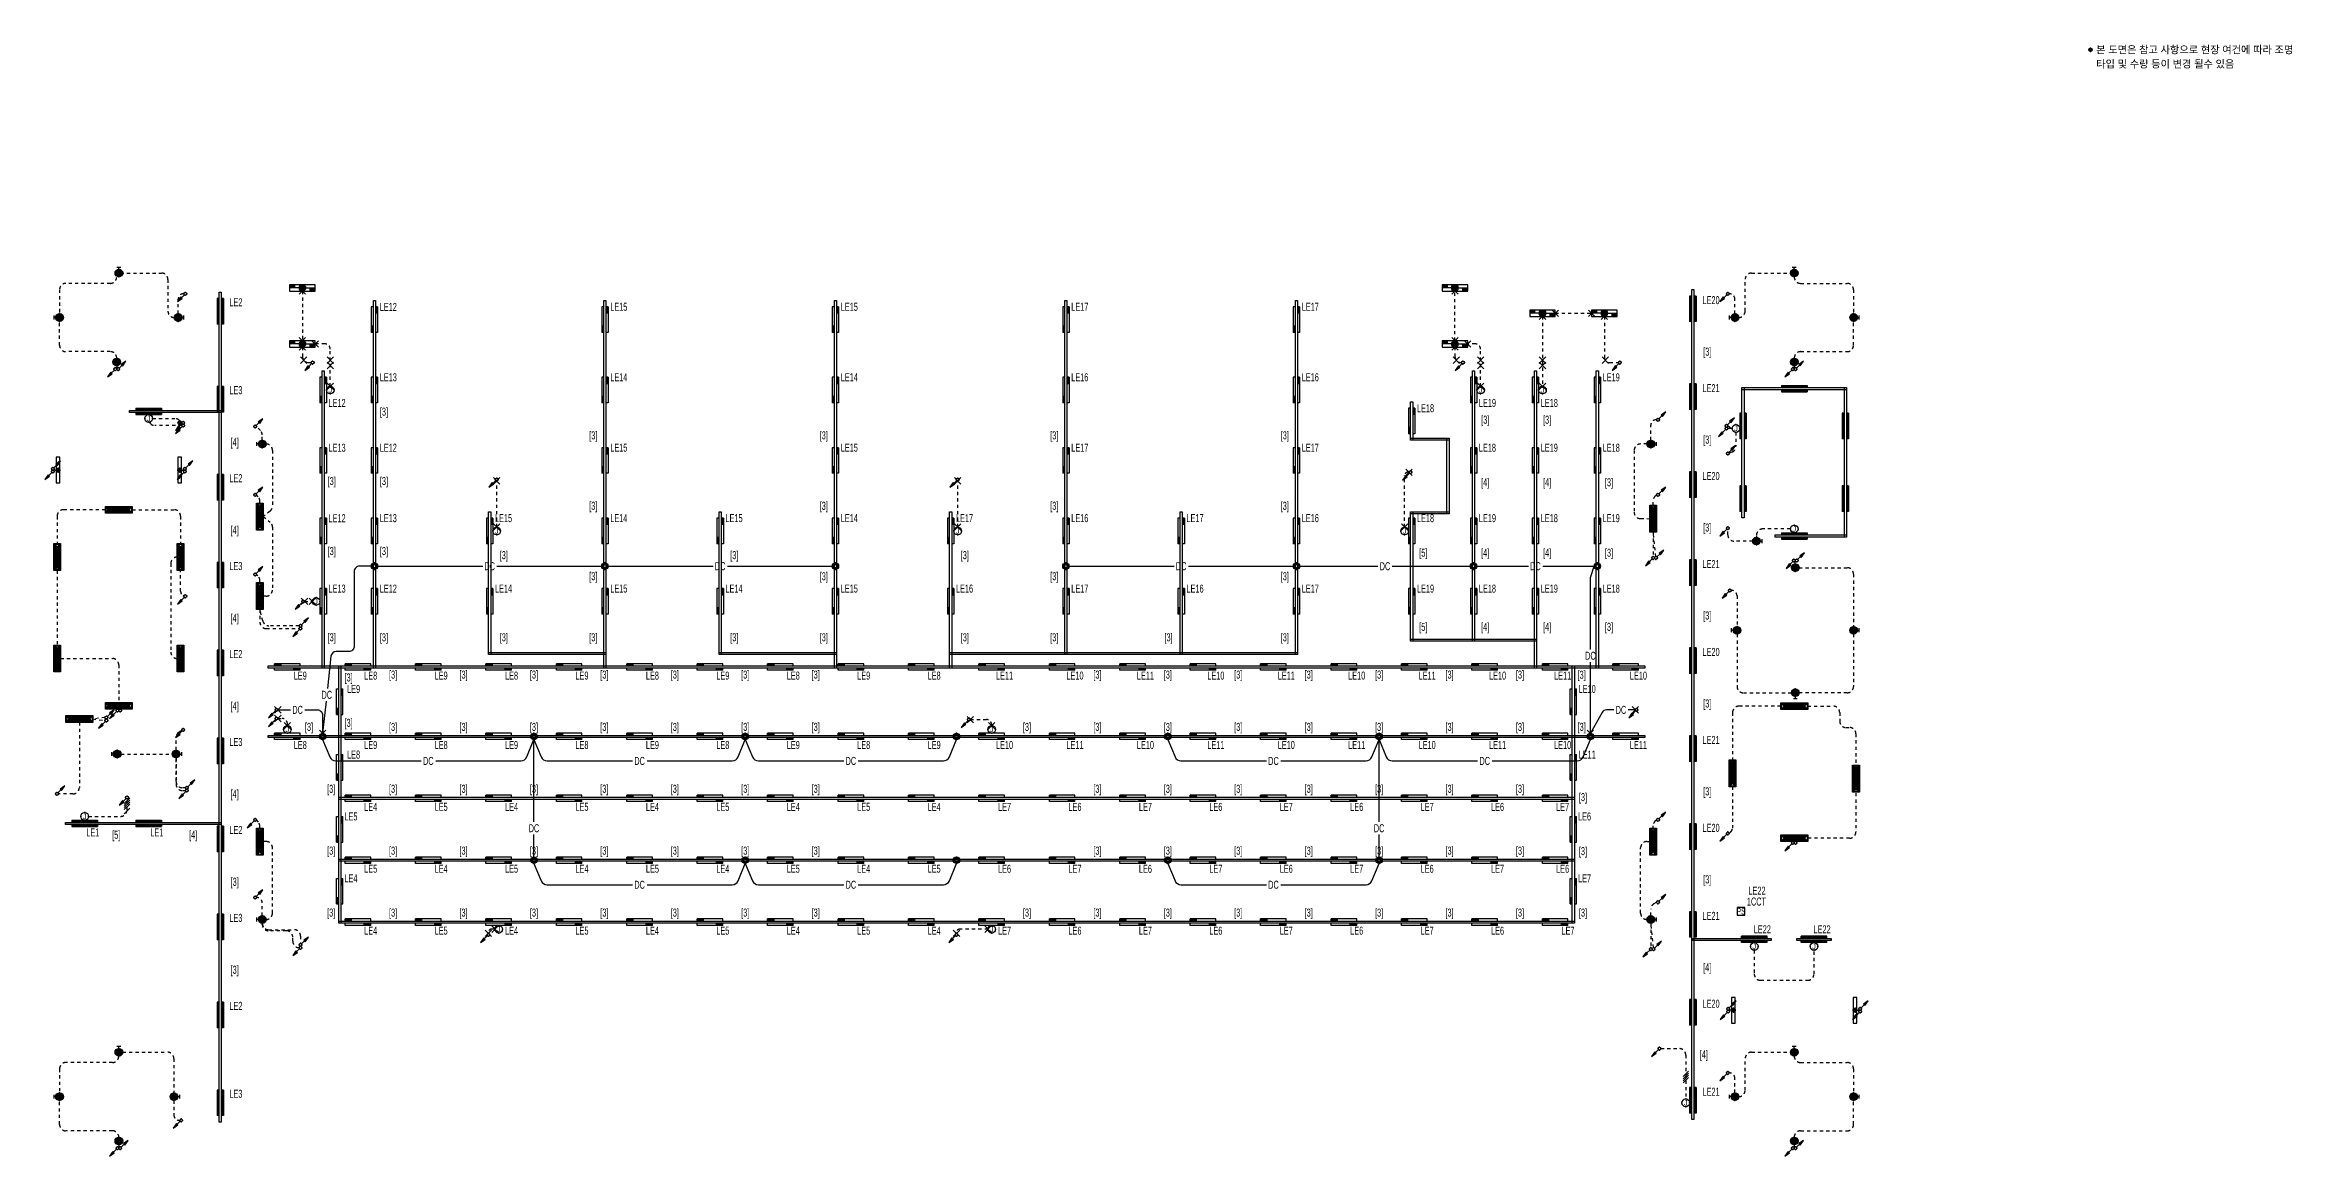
# Model space of a CAD drawing. Header units: millimetres. Extents: x 86947 to 500447, y -530175 to 1059536.
# Drawn here: x 266737 to 372026, y 32217 to 84268 of the extents above; entities that cross this region are included whole.
import ezdxf
from ezdxf.enums import TextEntityAlignment as Align

# ---------------------------------------------------------------- set-up
doc = ezdxf.new("R2010")
doc.units = ezdxf.units.MM
doc.header["$LTSCALE"] = 150
doc.linetypes.add('D1', pattern=[3, 1, -1, 1])
for name, color, linetype in [('------03 Lighting Fixture', 3, 'Continuous'), ('------04 Lighting Switch', 2, 'Continuous'), ('------04 Number of Strands (가닥수)', 1, 'Continuous'), ('-----20 General Symbol', 3, 'Continuous'), ('-----23 Concealed or Exposed Wire', 4, 'D1'), ('-----25 Emergency Lighting Embeded Wire in Ceiling or Wall', 1, 'Continuous'), ('-----28 Race Way', 1, 'Continuous'), ('-----30 Text', 2, 'Continuous'), ('6', 6, 'Continuous')]:
    doc.layers.add(name, color=color, linetype=linetype)
doc.styles.add('ELEC', font='')
doc.styles.get('ELEC').set_extended_font_data('Dotum')

# ---------------------------------------------------------------- blocks, each defined once
blk = doc.blocks.new('A$C0b6403cb')
at = {"layer": '-----30 Text'}
h = blk.add_hatch(color=256, dxfattribs=at)
edge = h.paths.add_edge_path()
edge.add_arc((-26637, -5011), 160, 0, 360)
h = blk.add_hatch(color=256, dxfattribs=at)
edge = h.paths.add_edge_path()
edge.add_arc((-26637, -5011), 160, 0, 360)
blk.add_circle((-26637, -5011), 160, dxfattribs=at)
blk.add_circle((-26637, -5011), 160, dxfattribs=at)
for p in [(-26796, -5011), (-26796, -5011), (-26637, -4851), (-26637, -4851), (-26637, -5171), (-26637, -5171), (-26477, -5011), (-26477, -5011)]:
    blk.add_point(p, dxfattribs=at)
at = {"layer": '-----30 Text', "style": 'ELEC'}
for s, p in [('본 도면은 참고 사항으로 현장 여건에 따라 조명', (-26101, -5011)), ('타입 및 수량 등이 변경 될수 있음', (-26101, -6345))]:
    blk.add_text(s, height=700, dxfattribs=at).set_placement(p, align=Align.MIDDLE_LEFT)
blk = doc.blocks.new('E17')
h = blk.add_hatch(color=256)
h.paths.add_polyline_path([(600, 100), (-600, 100), (-600, 0), (600, 0)])
h.paths.add_polyline_path([(600, -100), (-600, -100), (-600, -200), (600, -200)])
for p, q in [((-600, 100), (600, 100)), ((-600, 100), (-600, 0)), ((600, 100), (600, 0)), ((600, 100), (600, 0)), ((-600, -100), (-600, -200)), ((-600, -200), (600, -200)), ((600, -100), (600, -200))]:
    blk.add_line(p, q)
blk = doc.blocks.new('E18')
for points in [[(-367, 150), (-600, 150), (-600, 0), (-367, 0)], [(150, 0, 1), (-150, 0, 1)], [(600, 0), (367, 0), (367, -150), (600, -150)]]:
    blk.add_hatch(color=256).paths.add_polyline_path(points)
at = {"linetype": 'Continuous'}
for p, q in [((600, 150), (-600, 150)), ((-600, 150), (-600, -150)), ((-150, 0), (-600, 0)), ((150, 0), (600, 0)), ((600, -150), (600, 150)), ((-600, -150), (600, -150))]:
    blk.add_line(p, q, dxfattribs=at)
for p, q in [((-367, 150), (-367, 0)), ((150, 0), (178, 0)), ((367, -150), (367, 0)), ((0, -150), (0, -150))]:
    blk.add_line(p, q)
blk.add_circle((0, 0), 150, dxfattribs=at)
blk = doc.blocks.new('D06')
for p, q in [((-75, 0), (0, 0)), ((0, -75), (0, 75))]:
    blk.add_line(p, q)
at = {"linetype": 'Continuous'}
blk.add_circle((-225, 0), 150, dxfattribs=at)
for p in [(-375, 0), (-225, 150), (-75, 0), (-225, -150)]:
    blk.add_point(p)
blk = doc.blocks.new('E06')
blk.add_hatch(color=256).paths.add_polyline_path([(-75, 0, 1), (-375, 0, 1)])
blk.add_blockref('D06', (0, 0))
blk = doc.blocks.new('벽부 비상등')
h = blk.add_hatch(color=0)
h.dxf.hatch_style = 1
h.paths.add_polyline_path([(0, 488), (-128, 600), (-128, -600), (0, -488)])
h = blk.add_hatch(color=0)
h.dxf.hatch_style = 1
h.paths.add_polyline_path([(128, 600), (0, 488), (0, -488), (128, -600)])
at = {"color": 1}
for p, q in [((-128, 600), (0, 488)), ((0, 488), (128, 600)), ((0, -488), (0, 488)), ((-128, -600), (0, -488)), ((0, -488), (128, -600))]:
    blk.add_line(p, q, dxfattribs=at)
blk.add_lwpolyline([(158, -630), (158, 630), (-158, 630), (-158, -630)], close=True)
blk.add_lwpolyline([(128, -600), (128, 600), (-128, 600), (-128, -600)], close=True, dxfattribs=at)
blk = doc.blocks.new('O04')
blk.add_circle((0, 0), 150)
for p in [(-150, 0), (0, 150), (150, 0), (0, -150)]:
    blk.add_point(p)
at = {"style": 'ELEC'}
blk.add_text('J', height=214, dxfattribs=at).set_placement((0, 0), align=Align.MIDDLE)
blk = doc.blocks.new('O01')
blk.add_hatch(color=256).paths.add_polyline_path([(-149, -218), (-218, -149), (-368, -368)])
blk.add_line((-46, -46), (-184, -184))
blk.add_lwpolyline([(-368, -368), (-149, -218), (-218, -149), (-368, -368)])
blk.add_circle((0, 0), 65)
for p in [(-65, 0), (-65, 0), (0, 65), (0, 65), (65, 0), (65, 0), (0, -65), (0, -65)]:
    blk.add_point(p)
blk = doc.blocks.new('*U46')
at = {"color": 0}
for p, q in [((-306, -106), (-94, 106)), ((-226, -106), (-14, 106)), ((-146, -106), (66, 106)), ((-66, -106), (146, 106)), ((94, -106), (306, 106))]:
    blk.add_line(p, q, dxfattribs=at)
blk = doc.blocks.new('*U47')
at = {"color": 0}
for p, q in [((-226, -106), (-14, 106)), ((-146, -106), (66, 106)), ((-66, -106), (146, 106)), ((14, -106), (226, 106))]:
    blk.add_line(p, q, dxfattribs=at)
blk = doc.blocks.new('D12')
at = {"linetype": 'Continuous'}
blk.add_lwpolyline([(600, -90), (600, 90), (-600, 90), (-600, -90)], close=True, dxfattribs=at)
blk.add_circle((0, 0), 90, dxfattribs=at)
for p in [(-90, 0), (0, 90), (90, 0), (0, -90)]:
    blk.add_point(p)
blk = doc.blocks.new('E13')
at = {"layer": '------03 Lighting Fixture'}
blk.add_hatch(color=256, dxfattribs=at).paths.add_polyline_path([(-90, 180, 1), (90, 180, 1)])
for p, q in [((90, 0), (-90, 0)), ((0, 90), (0, 0))]:
    blk.add_line(p, q, dxfattribs=at)
blk.add_blockref('D12', (0, 180), dxfattribs=at)
blk = doc.blocks.new('*U15')
blk.add_lwpolyline([(150, 0), (-150, 0), (-150, -300), (150, -300)], close=True)
at = {"style": 'ELEC', "width": 0.6}
blk.add_text('PS', height=250, dxfattribs=at).set_placement((0, -150), align=Align.MIDDLE)
blk = doc.blocks.new('*U12')
h = blk.add_hatch(color=256)
edge = h.paths.add_edge_path()
edge.add_arc((0, -75), 75, 0, 360)
blk.add_circle((0, -75), 75)
blk = doc.blocks.new('A$Cd163eec7')
for p, q in [((150, 150), (-150, -150)), ((-150, 150), (150, -150))]:
    blk.add_line(p, q)
blk = doc.blocks.new('E20')
h = blk.add_hatch(color=256)
h.paths.add_polyline_path([(-300, 150), (-600, 150), (-600, 50), (-300, 50)])
h.paths.add_polyline_path([(600, -50), (300, -50), (300, -150), (600, -150)])
for p, q in [((-600, 150), (600, 150)), ((-600, 150), (-600, 50)), ((-300, 150), (-300, 50)), ((600, 150), (600, 50)), ((-600, -50), (-600, -150)), ((-600, -150), (600, -150)), ((300, -50), (300, -150)), ((600, -50), (600, -150))]:
    blk.add_line(p, q)
blk = doc.blocks.new('D01')
at = {"linetype": 'Continuous'}
blk.add_circle((0, 0), 150, dxfattribs=at)
for p in [(-150, 0), (0, 150), (150, 0), (0, -150)]:
    blk.add_point(p)
blk = doc.blocks.new('E01')
h = blk.add_hatch(color=256)
edge = h.paths.add_edge_path(flags=17)
edge.add_arc((0, 0), 75, 0, 360)
edge = h.paths.add_edge_path()
edge.add_arc((0, 0), 150, 0, 360)
blk.add_blockref('D01', (0, 0))
at = {"xscale": 0.5, "yscale": 0.5, "zscale": 0.5}
blk.add_blockref('D01', (0, 0), dxfattribs=at)

msp = doc.modelspace()

# ---------------------------------------------------------------- linework, layer by layer
at = {"layer": '-----23 Concealed or Exposed Wire'}
for p, q in [((330650, 64250), (330595, 64250)), ((287905, 61680), (287905, 63850)), ((309505, 61680), (309505, 63850)), ((330445, 61680), (330445, 64100)), ((277650, 52715), (277850, 52715)), ((310100, 52665), (310850, 52665)), ((278100, 52385), (278100, 52465)), ((311100, 52385), (311100, 52415))]:
    msp.add_line(p, q, dxfattribs=at)
at = {"layer": '-----23 Concealed or Exposed Wire', "elevation": 0}
for points in [[(270100, 73400, -0.4142136), (269800, 73100), (267720, 73100, 0.4142136), (267420, 72800), (267420, 71680)], [(270280, 73580), (272200, 73580, -0.4142136), (272500, 73280), (272500, 71800, 0.4142136), (272800, 71500)], [(346100, 71500, 0.4142136), (346400, 71800), (346400, 73280, -0.4142136), (346700, 73580), (348520, 73580)], [(348700, 73400, 0.4142136), (349000, 73100), (351180, 73100, -0.4142136), (351480, 72800), (351480, 71680)], [(272980, 71680), (272980, 72360, -0.4142136), (273230, 72610), (273250, 72610)], [(345920, 71680), (345920, 72360, 0.4142136), (345670, 72610), (345650, 72610)], [(270100, 69600, 0.4142136), (269800, 69900), (267720, 69900, -0.4142136), (267420, 70200), (267420, 71320)], [(339805, 71550), (339805, 69635, 0.4142136), (340055, 69385), (340465, 69385)], [(348700, 69600, -0.4142136), (349000, 69900), (351180, 69900, 0.4142136), (351480, 70200), (351480, 71320)], [(278800, 70112), (278800, 69685, 0.4142136), (279100, 69385), (279215, 69385)], [(280105, 68280), (280105, 70012, 0.4142136), (279855, 70262), (279400, 70262)], [(332800, 70112), (332800, 69685, 0.4142136), (333100, 69385), (333115, 69385)], [(334005, 68280), (334005, 70012, 0.4142136), (333755, 70262), (333400, 70262)], [(273150, 66440), (271887, 66440, -0.1779758), (271692, 66511), (271600, 66590)], [(271780, 66770), (272820, 66770, -0.176372), (273013, 66700), (273060, 66660)], [(276920, 65755), (276920, 65997, 0.1995991), (276832, 66209), (276650, 66390)], [(341980, 65755), (341980, 66458, -0.4142136), (342230, 66708), (342250, 66708)], [(277100, 65575, -0.4142136), (277400, 65275), (277400, 62668, -0.2274227), (277288, 62434), (276965, 62175), (277288, 61916, -0.2274227), (277400, 61682), (277400, 58750, -0.4142136), (277100, 58450), (276965, 58450)], [(341800, 65575), (341500, 65575, 0.4142136), (341200, 65275), (341200, 62379, 0.4115197), (341497, 62079), (341935, 62075)], [(345970, 66120), (345970, 65472, -0.2887029), (345800, 65201), (345650, 65130)], [(276807, 62805), (276807, 62898, 0.1832426), (276732, 63097), (276650, 63190)], [(342093, 62705), (342093, 62915, -0.2143799), (342193, 63140), (342250, 63190)], [(269570, 62492), (267607, 62492, 0.4142136), (267307, 62192), (267307, 60905)], [(270830, 62492), (272792, 62492, -0.4142136), (273092, 62192), (273092, 60905)], [(346750, 61025), (345885, 61025, -0.4142136), (345585, 61325), (345585, 61567)], [(348520, 61595), (347230, 61595, 0.4142136), (346930, 61295), (346930, 61025)], [(272935, 60275, 0.4142136), (272635, 59975), (272635, 55825, 0.4142136), (272935, 55525)], [(273250, 58440), (273208, 58466, -0.2566991), (273092, 58677), (273092, 59645)], [(276807, 59080), (276807, 59184, 0.2002588), (276719, 59397), (276650, 59465)], [(348930, 59780), (351180, 59780, -0.4142136), (351480, 59480), (351480, 57030)], [(345750, 58715), (345770, 58715, -0.4142136), (346020, 58465), (346020, 57030)], [(278650, 57058), (277235, 57058, -0.3427261), (276944, 57284), (276807, 57820), (276807, 57820), (276807, 57228, 0.4142136), (277108, 56928), (278650, 56928)], [(346020, 56670), (346020, 54220, 0.4142136), (346320, 53920), (348570, 53920)], [(351480, 56670), (351480, 54220, -0.4142136), (351180, 53920), (348930, 53920)], [(267465, 55525), (269900, 55525, -0.4142136), (270200, 55225), (270200, 53465)], [(348070, 53292), (346108, 53292, 0.4142136), (345808, 52992), (345808, 50780)], [(349330, 53292), (350530, 53292, -0.4142136), (350830, 52992), (350830, 52592, 0.4142136), (351130, 52292), (351293, 52292, -0.4142136), (351593, 51992), (351593, 50530)], [(268350, 52535), (268350, 49485, -0.4142136), (268050, 49185), (267365, 49185)], [(272880, 51230), (272880, 51828, -0.2313217), (272996, 52065), (273150, 52185)], [(273320, 49470), (273180, 49470, -0.4142136), (272880, 49770), (272880, 50870), (272880, 49640, 0.4142136), (273180, 49340), (273320, 49340)], [(345808, 49520), (345808, 47592, -0.2052577), (345730, 47411), (345650, 47335)], [(351593, 49520), (351593, 47407, -0.4142136), (351293, 47107), (349330, 47107)], [(268780, 48130), (270284, 48130, 0.4142136), (270584, 48430), (270584, 48950)], [(276807, 47580), (276807, 47663, 0.1707967), (276741, 47851), (276650, 47965)], [(342093, 47580), (342093, 47692, -0.2201423), (342198, 47921), (342250, 47965)], [(277100, 43300, 0.4142136), (277400, 43600), (277400, 46650, 0.4142136), (277100, 46950), (276965, 46950)], [(341800, 43300, -0.4142136), (341500, 43600), (341500, 46650, -0.4142136), (341800, 46950), (341935, 46950)], [(276920, 43480), (276920, 44075, 0.4142136), (276670, 44325), (276650, 44325)], [(341980, 43480), (341980, 43780, -0.2744227), (342136, 44043), (342250, 44105)], [(278650, 41978, -0.4142136), (278350, 42278), (278350, 42470, 0.4142136), (278050, 42770), (277220, 42770, -0.4142136), (276920, 43070), (276920, 43120, 0.4142136), (277220, 42820), (278415, 42820, -0.4142136), (278715, 42520), (278715, 42173)], [(287820, 42845), (287665, 42845, 0.4142136), (287515, 42695), (287515, 42650)], [(310920, 42845), (309600, 42845, 0.4142136), (309450, 42695), (309450, 42650)], [(346827, 41855), (346827, 40750, 0.4142136), (347127, 40450), (349327, 40450, 0.4142136), (349627, 40750), (349627, 41855)], [(270200, 36900, -0.4142136), (269900, 36600), (267720, 36600, 0.4142136), (267420, 36300), (267420, 35180)], [(270380, 37080), (272480, 37080, -0.4142136), (272780, 36780), (272780, 35180)], [(342450, 37250), (343320, 37250, -0.4142136), (343620, 36950), (343620, 34890)], [(346100, 35000, 0.4142136), (346400, 35300), (346400, 36780, -0.4142136), (346700, 37080), (348520, 37080)], [(348700, 36900, 0.4142136), (349000, 36600), (351180, 36600, -0.4142136), (351480, 36300), (351480, 35180)], [(345920, 35180), (345920, 35860, 0.4142136), (345670, 36110), (345650, 36110)], [(270200, 33100, 0.4142136), (269900, 33400), (267720, 33400, -0.4142136), (267420, 33700), (267420, 34820)], [(272780, 34820), (272780, 34140, 0.4142136), (273030, 33890), (273050, 33890)], [(348700, 33100, -0.4142136), (349000, 33400), (351180, 33400, 0.4142136), (351480, 33700), (351480, 34820)]]:
    msp.add_lwpolyline(points, format="xyb", dxfattribs=at)
for points in [[(278800, 72737), (278800, 70412)], [(332800, 70412), (332800, 72737)], [(337505, 71700), (339205, 71700)], [(336905, 71550), (336905, 68280)], [(345591, 66430), (345790, 66300), (345591, 66300)], [(341935, 65573), (341935, 65746)], [(342222, 60300), (342093, 61445), (342093, 60300)], [(267307, 59645), (267307, 56155)], [(278900, 58200), (279265, 58200)], [(269550, 52757), (268980, 52692), (269550, 52627)], [(270300, 51050), (272800, 51050)], [(342110, 41980), (341980, 43120), (341980, 41980)]]:
    msp.add_lwpolyline(points, dxfattribs=at)
at = {"layer": '-----23 Concealed or Exposed Wire'}
for centre, radius, start, end in [((330595, 64100), 150, 90, 180), ((277850, 52465), 250, 0, 90), ((310850, 52415), 250, 0, 90)]:
    msp.add_arc(centre, radius, start, end, dxfattribs=at)
at = {"layer": '-----25 Emergency Lighting Embeded Wire in Ceiling or Wall'}
for p, q in [((282325, 59850), (287247, 59850)), ((287918, 59850), (292825, 59850)), ((293125, 59850), (298047, 59850)), ((298718, 59850), (303625, 59850)), ((314725, 59850), (319647, 59850)), ((320318, 59850), (325225, 59850)), ((325525, 59850), (329197, 59850)), ((329868, 59850), (333525, 59850)), ((333825, 59850), (336247, 59850)), ((336918, 59850), (339325, 59850)), ((277650, 53120), (278247, 53120)), ((279912, 53529), (279750, 52025)), ((289650, 47872), (289650, 51725)), ((329250, 47872), (329250, 51725)), ((289650, 46225), (289650, 47278)), ((329250, 46225), (329250, 47278))]:
    msp.add_line(p, q, dxfattribs=at)
at = {"layer": '-----25 Emergency Lighting Embeded Wire in Ceiling or Wall', "elevation": 0}
for points in [[(282025, 59850), (281475, 59850, 0.4142136), (281225, 59600), (281225, 56100, -0.4142136), (280975, 55850), (280387, 55850, 0.3830874), (280138, 55627), (279976, 54122)], [(339150, 55951), (339150, 59284, -0.0806116), (339163, 59363), (339325, 59850)], [(278918, 53120), (279500, 53120, -0.4142136), (279750, 52870), (279750, 52025)], [(340253, 53120), (339912, 53120, 0.2710594), (339694, 52992), (339150, 52025)], [(279750, 51725), (280087, 50913, 0.3032283), (280364, 50727), (284367, 50727)], [(285047, 50727), (289036, 50727, 0.3032283), (289313, 50913), (289650, 51725)], [(289650, 51725), (289987, 50913, 0.3032283), (290264, 50727), (294267, 50727)], [(294947, 50727), (298936, 50727, 0.3032283), (299213, 50913), (299550, 51725)], [(299550, 51725), (299887, 50913, 0.3032283), (300164, 50727), (304167, 50727)], [(304847, 50727), (308836, 50727, 0.3032283), (309113, 50913), (309450, 51725)], [(319350, 51725), (319687, 50913, 0.3032283), (319964, 50727), (323967, 50727)], [(324647, 50727), (328636, 50727, 0.3032283), (328913, 50913), (329250, 51725)], [(329250, 51725), (329587, 50913, 0.3032283), (329864, 50727), (333867, 50727)], [(334547, 50727), (338536, 50727, 0.3032283), (338813, 50913), (339150, 51725)], [(289650, 45925), (289987, 45113, 0.3032283), (290264, 44927), (294267, 44927)], [(294947, 44927), (298936, 44927, 0.3032283), (299213, 45113), (299550, 45925)], [(299550, 45925), (299887, 45113, 0.3032283), (300164, 44927), (304167, 44927)], [(304847, 44927), (308836, 44927, 0.3032283), (309113, 45113), (309450, 45925)], [(319350, 45925), (319687, 45113, 0.3032283), (319964, 44927), (323967, 44927)], [(324647, 44927), (328636, 44927, 0.3032283), (328913, 45113), (329250, 45925)]]:
    msp.add_lwpolyline(points, format="xyb", dxfattribs=at)
for points in [[(339150, 52025), (339150, 55358)], [(341250, 53120), (340924, 53120)]]:
    msp.add_lwpolyline(points, dxfattribs=at)
at = {"layer": '-----28 Race Way', "elevation": 0}
for points in [[(274900, 72690), (275000, 72690), (275000, 33810), (274900, 33810)], [(344000, 72805), (344000, 33925), (343900, 33925), (343900, 72805)], [(282125, 72300), (282225, 72300), (282225, 55075), (282125, 55075)], [(292925, 72300), (293025, 72300), (293025, 55075), (292925, 55075)], [(303725, 72300), (303825, 72300), (303825, 55075), (303725, 55075)], [(314525, 72300), (314625, 72300), (314625, 55712), (314525, 55712)], [(325325, 72300), (325425, 72300), (325425, 55712), (325325, 55712)], [(279725, 69000), (279825, 69000), (279825, 55075), (279725, 55075)], [(333625, 69000), (333725, 69000), (333725, 56337), (333625, 56337)], [(336525, 69000), (336625, 69000), (336625, 55075), (336525, 55075)], [(339425, 69000), (339525, 69000), (339525, 55075), (339425, 55075)], [(330725, 67550), (330825, 67550), (330825, 65750), (330725, 65750)], [(346250, 68215), (346350, 68215), (346350, 62115), (346250, 62115)], [(351150, 68215), (351150, 68115), (346250, 68115), (346250, 68215)], [(351050, 68215), (351150, 68215), (351150, 61215), (351050, 61215)], [(270700, 67050), (270700, 67150), (275000, 67150), (275000, 67050)], [(332525, 65850), (332525, 65750), (330725, 65750), (330725, 65850)], [(332525, 62300), (332425, 62300), (332425, 65850), (332525, 65850)], [(287525, 62400), (287625, 62400), (287625, 55712), (287525, 55712)], [(298325, 62400), (298425, 62400), (298425, 55712), (298325, 55712)], [(309125, 62400), (309225, 62400), (309225, 55075), (309125, 55075)], [(319925, 62400), (320025, 62400), (320025, 55712), (319925, 55712)], [(330725, 62400), (330825, 62400), (330825, 56337), (330725, 56337)], [(332525, 62400), (332525, 62300), (330725, 62300), (330725, 62400)], [(351150, 61315), (351150, 61215), (347800, 61215), (347800, 61315)], [(293025, 55812), (293025, 55712), (287525, 55712), (287525, 55812)], [(303825, 55812), (303825, 55712), (298325, 55712), (298325, 55812)], [(325425, 55812), (325425, 55712), (309125, 55712), (309125, 55812)], [(336625, 56437), (336625, 56337), (330725, 56337), (330725, 56437)], [(341700, 55175), (341700, 55075), (277200, 55075), (277200, 55175)], [(280500, 55175), (280600, 55175), (280600, 43125), (280500, 43125)], [(338300, 55175), (338400, 55175), (338400, 43125), (338300, 43125)], [(341700, 51925), (341700, 51825), (277200, 51825), (277200, 51925)], [(338400, 49025), (338400, 48925), (280500, 48925), (280500, 49025)], [(267700, 47750), (267700, 47850), (275000, 47850), (275000, 47750)], [(338400, 46125), (338400, 46025), (280500, 46025), (280500, 46125)], [(338400, 43225), (338400, 43125), (280500, 43125), (280500, 43225)], [(343950, 42415), (347627, 42415), (347627, 42315), (343950, 42315)], [(348827, 42415), (350427, 42415), (350427, 42315), (348827, 42315)]]:
    msp.add_lwpolyline(points, close=True, dxfattribs=at)

# ---------------------------------------------------------------- block references
at = {"layer": '------03 Lighting Fixture', "xscale": 1.2, "yscale": 1.2, "zscale": 1.2}
for p, rotation in [((270200, 73850), 90), ((348700, 73850), 90), ((267150, 71500), 180), ((345650, 71500), 180), ((270100, 69150), 270), ((348700, 69150), 270), ((276650, 65575), 180), ((348750, 60050), 90), ((345750, 56850), 180), ((348750, 53650), 270), ((269850, 51050), 180), ((276650, 43300), 180), ((270200, 37350), 89.99999999999999), ((348700, 37350), 90), ((267150, 35000), 180), ((345650, 35000), 180), ((270200, 32650), 270), ((348700, 32650), 270)]:
    msp.add_blockref('E06', p, dxfattribs=dict(at, rotation=rotation))
at = {"layer": '------03 Lighting Fixture'}
for name, p in [('E18', (278800, 72887)), ('E18', (332800, 72887)), ('E18', (336905, 71700)), ('E18', (339805, 71700)), ('E18', (278800, 70262)), ('E18', (332800, 70262)), ('E01', (282175, 59850)), ('E01', (292975, 59850)), ('E01', (303775, 59850)), ('E01', (314575, 59850)), ('E01', (325375, 59850)), ('E01', (333675, 59850)), ('E01', (339475, 59850)), ('E01', (279750, 51875)), ('E01', (289650, 51875)), ('E01', (299550, 51875)), ('E01', (309450, 51875)), ('E01', (319350, 51875)), ('E01', (329250, 51875)), ('E01', (339150, 51875)), ('E01', (289650, 46075)), ('E01', (299550, 46075)), ('E01', (309450, 46075)), ('E01', (319350, 46075)), ('E01', (329250, 46075))]:
    msp.add_blockref(name, p, dxfattribs=at)
at = {"layer": '------03 Lighting Fixture', "xscale": 1.2, "yscale": 1.2, "zscale": 1.2}
for p in [(273250, 71500), (351750, 71500), (342250, 65575), (347200, 61025), (351750, 56850), (273150, 51050), (342250, 43300), (273050, 35000), (351750, 35000)]:
    msp.add_blockref('E06', p, dxfattribs=at)
at = {"layer": '------03 Lighting Fixture', "color": 3}
for p, rotation in [((275000, 71790), 270), ((344000, 71905), 270), ((275000, 67670), 270), ((344000, 67785), 270), ((346350, 66415), 270), ((351150, 66415), 270), ((344000, 63665), 270), ((275000, 63550), 270), ((346350, 63015), 270), ((351150, 63015), 270), ((275000, 59430), 270), ((344000, 59545), 270), ((275000, 55310), 270), ((344000, 55425), 270), ((275000, 51190), 270), ((344000, 51305), 270), ((275000, 47070), 270), ((344000, 47185), 270), ((275000, 42950), 270), ((344000, 43065), 270), ((346827, 42315), 180), ((349627, 42315), 180), ((275000, 38830), 270), ((344000, 38945), 270), ((275000, 34710), 270), ((344000, 34825), 270)]:
    msp.add_blockref('E17', p, dxfattribs=dict(at, rotation=rotation))
at = {"layer": '------03 Lighting Fixture'}
for name, p, rotation in [('E20', (282175, 71400), 270), ('E20', (292975, 71400), 270), ('E20', (303775, 71400), 270), ('E20', (314575, 71400), 270), ('E20', (325375, 71400), 270), ('E20', (279775, 68100), 270), ('E20', (282175, 68100), 270), ('E20', (292975, 68100), 270), ('E20', (303775, 68100), 270), ('E20', (314575, 68100), 270), ('E20', (325375, 68100), 270), ('E20', (333675, 68100), 270), ('E20', (336575, 68100), 270), ('E20', (339475, 68100), 270), ('E20', (330775, 66650), 270), ('E20', (279775, 64800), 270), ('E20', (282175, 64800), 270), ('E20', (292975, 64800), 270), ('E20', (303775, 64800), 270), ('E20', (314575, 64800), 270), ('E20', (325375, 64800), 270), ('E20', (333675, 64800), 270), ('E20', (336575, 64800), 270), ('E20', (339475, 64800), 270), ('E13', (267170, 64350), 270), ('E13', (273230, 64350), 89.99999999999999), ('E20', (279775, 61500), 270), ('E20', (282175, 61500), 270), ('E20', (287575, 61500), 270), ('E20', (292975, 61500), 270), ('E20', (298375, 61500), 270), ('E20', (303775, 61500), 270), ('E20', (309175, 61500), 270), ('E20', (314575, 61500), 270), ('E20', (319975, 61500), 270), ('E20', (325375, 61500), 270), ('E20', (330775, 61500), 270), ('E20', (333675, 61500), 270), ('E20', (336575, 61500), 270), ('E20', (339475, 61500), 270), ('E20', (279775, 58200), 270), ('E20', (282175, 58200), 270), ('E20', (287575, 58200), 270), ('E20', (292975, 58200), 270), ('E20', (298375, 58200), 270), ('E20', (303775, 58200), 270), ('E20', (309175, 58200), 270), ('E20', (314575, 58200), 270), ('E20', (319975, 58200), 270), ('E20', (325375, 58200), 270), ('E20', (330775, 58200), 270), ('E20', (333675, 58200), 270), ('E20', (336575, 58200), 270), ('E20', (339475, 58200), 270), ('E20', (278100, 55125), 180), ('E20', (281400, 55125), 180), ('E20', (284700, 55125), 180), ('E20', (288000, 55125), 180), ('E20', (291300, 55125), 180), ('E20', (294600, 55125), 180), ('E20', (297900, 55125), 180), ('E20', (301200, 55125), 180), ('E20', (304500, 55125), 180), ('E20', (307800, 55125), 180), ('E20', (311100, 55125), 180), ('E20', (314400, 55125), 180), ('E20', (317700, 55125), 180), ('E20', (321000, 55125), 180), ('E20', (324300, 55125), 180), ('E20', (327600, 55125), 180), ('E20', (330900, 55125), 180), ('E20', (334200, 55125), 180), ('E20', (337500, 55125), 180), ('E20', (340800, 55125), 180), ('E20', (280550, 53500), 89.99999999999997), ('E20', (338350, 53500), 89.99999999999997), ('E20', (278100, 51875), 180), ('E20', (281400, 51875), 180), ('E20', (284700, 51875), 180), ('E20', (288000, 51875), 180), ('E20', (291300, 51875), 180), ('E20', (294600, 51875), 180), ('E20', (297900, 51875), 180), ('E20', (301200, 51875), 180), ('E20', (304500, 51875), 180), ('E20', (307800, 51875), 180), ('E20', (311100, 51875), 180), ('E20', (314400, 51875), 180), ('E20', (317700, 51875), 180), ('E20', (321000, 51875), 180), ('E20', (324300, 51875), 180), ('E20', (327600, 51875), 180), ('E20', (330900, 51875), 180), ('E20', (334200, 51875), 180), ('E20', (337500, 51875), 180), ('E20', (340800, 51875), 180), ('E20', (280550, 50425), 89.99999999999997), ('E20', (338350, 50425), 89.99999999999997), ('E20', (281400, 48975), 180), ('E20', (284700, 48975), 180), ('E20', (288000, 48975), 180), ('E20', (291300, 48975), 180), ('E20', (294600, 48975), 180), ('E20', (297900, 48975), 180), ('E20', (301200, 48975), 180), ('E20', (304500, 48975), 180), ('E20', (307800, 48975), 180), ('E20', (311100, 48975), 180), ('E20', (314400, 48975), 180), ('E20', (317700, 48975), 180), ('E20', (321000, 48975), 180), ('E20', (324300, 48975), 180), ('E20', (327600, 48975), 180), ('E20', (330900, 48975), 180), ('E20', (334200, 48975), 180), ('E20', (337500, 48975), 180), ('E20', (280550, 47525), 89.99999999999997), ('E20', (338350, 47525), 89.99999999999997), ('E20', (281400, 46075), 180), ('E20', (284700, 46075), 180), ('E20', (288000, 46075), 180), ('E20', (291300, 46075), 180), ('E20', (294600, 46075), 180), ('E20', (297900, 46075), 180), ('E20', (301200, 46075), 180), ('E20', (304500, 46075), 180), ('E20', (307800, 46075), 180), ('E20', (311100, 46075), 180), ('E20', (314400, 46075), 180), ('E20', (317700, 46075), 180), ('E20', (321000, 46075), 180), ('E20', (324300, 46075), 180), ('E20', (327600, 46075), 180), ('E20', (330900, 46075), 180), ('E20', (334200, 46075), 180), ('E20', (337500, 46075), 180), ('E20', (280550, 44625), 89.99999999999997), ('E20', (338350, 44625), 89.99999999999997), ('E20', (281400, 43175), 180), ('E20', (284700, 43175), 180), ('E20', (288000, 43175), 180), ('E20', (291300, 43175), 180), ('E20', (294600, 43175), 180), ('E20', (297900, 43175), 180), ('E20', (301200, 43175), 180), ('E20', (304500, 43175), 180), ('E20', (307800, 43175), 180), ('E20', (311100, 43175), 180), ('E20', (314400, 43175), 180), ('E20', (317700, 43175), 180), ('E20', (321000, 43175), 180), ('E20', (324300, 43175), 180), ('E20', (327600, 43175), 180), ('E20', (330900, 43175), 180), ('E20', (334200, 43175), 180), ('E20', (337500, 43175), 180), ('E13', (345670, 39050), 270), ('E13', (351730, 39050), 89.99999999999999)]:
    msp.add_blockref(name, p, dxfattribs=dict(at, rotation=rotation))
at = {"layer": '------03 Lighting Fixture', "color": 3}
for p in [(348700, 68215), (271600, 67150), (348700, 61315), (268600, 47850), (271600, 47850)]:
    msp.add_blockref('E17', p, dxfattribs=at)
at = {"layer": '------03 Lighting Fixture', "xscale": -1}
for p, rotation in [((270200, 62492), 270), ((276807, 62175), 180), ((342093, 62075), 180), ((276807, 58450), 180), ((267307, 55525), 180), ((273092, 55525), 180), ((268350, 52692), 270), ((270200, 53307), 270), ((348700, 53292), 90), ((276807, 46950), 180), ((342093, 46950), 180), ((348700, 47107), 90)]:
    msp.add_blockref('벽부 비상등', p, dxfattribs=dict(at, rotation=rotation))
for p in [(267307, 60275), (273092, 60275), (345808, 50150), (351593, 49900)]:
    msp.add_blockref('벽부 비상등', p, dxfattribs=at)
at = {"layer": '------04 Lighting Switch', "xscale": 1.2, "yscale": 1.2, "zscale": 1.2, "rotation": 270}
msp.add_blockref('*U12', (273150, 66570), dxfattribs=at)
at = {"layer": '------04 Lighting Switch', "xscale": 1.2, "yscale": 1.2, "zscale": 1.2}
msp.add_blockref('*U15', (346212, 43865), dxfattribs=at)
at = {"layer": '------04 Number of Strands (가닥수)', "xscale": -1.2, "yscale": 1.2, "zscale": 1.2, "rotation": 90}
for name, p in [('*U46', (270584, 48622)), ('*U47', (343620, 35920))]:
    msp.add_blockref(name, p, dxfattribs=at)
at = {"layer": '-----20 General Symbol'}
for p in [(273315, 72610), (345585, 72610), (270035, 69085), (279280, 69385), (333180, 69385), (340530, 69385), (348635, 69085), (273215, 66570), (273215, 66440), (345526, 66300), (267105, 64285), (273295, 64285), (330715, 64250), (287905, 63915), (309505, 63915), (345585, 61632), (342093, 60235), (348685, 60115), (273315, 58440), (278835, 58200), (345685, 58715), (278715, 56928), (269615, 52627), (269615, 52627), (270135, 53085), (277585, 53120), (277585, 52715), (310035, 52665), (341315, 53120), (273215, 52185), (270584, 49015), (273385, 49340), (276585, 47965), (345585, 47335), (348635, 46885), (287515, 42585), (309450, 42585), (278715, 41978), (341980, 41915), (345605, 38985), (351795, 38985), (342385, 37250), (345585, 36110), (273115, 33890), (270135, 32585), (348635, 32585)]:
    msp.add_blockref('O01', p, dxfattribs=at)
at = {"layer": '-----20 General Symbol', "rotation": 180}
for p in [(270165, 69085), (348765, 69085), (276585, 66390), (342315, 66708), (345526, 66430), (345585, 65130), (267105, 64415), (273295, 64415), (276585, 63190), (342315, 63190), (342222, 60235), (348815, 60115), (276585, 59465), (278715, 57058), (269615, 52757), (270265, 53085), (267300, 49185), (273385, 49470), (342315, 47965), (348765, 46885), (276585, 44325), (342315, 44105), (278715, 42108), (342110, 41915), (345605, 39115), (351795, 39115), (270265, 32585), (348765, 32585)]:
    msp.add_blockref('O01', p, dxfattribs=at)
at = {"layer": '-----20 General Symbol', "xscale": 1.2, "yscale": 1.2, "zscale": 1.2}
for p in [(280105, 68100), (334005, 68100), (336905, 68100), (271600, 66770), (345970, 66300), (287905, 61500), (309505, 61500), (330445, 61500), (348700, 61595), (279445, 58200), (278100, 52205), (311100, 52205), (268600, 48130), (288000, 42845), (311100, 42845), (346827, 42035), (349627, 42035), (343620, 34710)]:
    msp.add_blockref('O04', p, dxfattribs=at)
at = {"xscale": 0.5, "yscale": 0.5, "zscale": 0.5}
msp.add_blockref('A$C0b6403cb', (375900, 86550), dxfattribs=at)
at = {"layer": '6'}
for p in [(278800, 72737), (332800, 72737), (336905, 71550), (337505, 71700), (339205, 71700), (339805, 71550), (278800, 70412), (332800, 70412), (278800, 70112), (278864, 69500), (279400, 70262), (280105, 69500), (332800, 70112), (332864, 69500), (333400, 70262), (334005, 69500), (336905, 69500), (339845, 69500), (280105, 69250), (334005, 69250), (336905, 69250), (280105, 68280), (334005, 68280), (336905, 68280), (330650, 64250), (287905, 63850), (309505, 63850), (287905, 61680), (309505, 61680), (330445, 61680), (278900, 58200), (279265, 58200), (277650, 53120), (277650, 52715), (310100, 52665), (341250, 53120), (278100, 52385), (279750, 52025), (311100, 52385), (339150, 52025), (287515, 42650), (287820, 42845), (309450, 42650), (310920, 42845)]:
    msp.add_blockref('A$Cd163eec7', p, dxfattribs=at)

# ---------------------------------------------------------------- texts
at = {"layer": '------04 Lighting Switch', "style": 'ELEC', "width": 0.7}
for s, p in [('LE2', (275684, 72216)), ('LE12', (282825, 72000)), ('LE15', (293625, 72000)), ('LE15', (304425, 72000)), ('LE17', (315225, 72000)), ('LE17', (326025, 72000)), ('LE20', (344803, 72313)), ('LE13', (282825, 68700)), ('LE14', (293625, 68700)), ('LE14', (304425, 68700)), ('LE16', (315225, 68700)), ('LE16', (326025, 68700)), ('LE19', (340125, 68700)), ('LE3', (275684, 68096)), ('LE12', (280425, 67500)), ('LE18', (331425, 67250)), ('LE19', (334325, 67500)), ('LE18', (337225, 67500)), ('LE21', (344803, 68193)), ('LE13', (280425, 65400)), ('LE12', (282825, 65400)), ('LE15', (293625, 65400)), ('LE15', (304425, 65400)), ('LE17', (315225, 65400)), ('LE17', (326025, 65400)), ('LE18', (334325, 65400)), ('LE19', (337225, 65400)), ('LE18', (340125, 65400)), ('LE20', (344803, 64073)), ('LE2', (275684, 63976)), ('LE12', (280425, 62100)), ('LE13', (282825, 62100)), ('LE15', (288225, 62100)), ('LE14', (293625, 62100)), ('LE15', (299025, 62100)), ('LE14', (304425, 62100)), ('LE17', (309825, 62100)), ('LE16', (315225, 62100)), ('LE17', (320625, 62100)), ('LE16', (326025, 62100)), ('LE18', (331425, 62100)), ('LE19', (334325, 62100)), ('LE18', (337225, 62100)), ('LE19', (340125, 62100)), ('LE3', (275684, 59856)), ('LE21', (344803, 59953)), ('LE13', (280425, 58800)), ('LE12', (282825, 58800)), ('LE14', (288225, 58800)), ('LE15', (293625, 58800)), ('LE14', (299025, 58800)), ('LE15', (304425, 58800)), ('LE16', (309825, 58800)), ('LE17', (315225, 58800)), ('LE16', (320625, 58800)), ('LE17', (326025, 58800)), ('LE19', (331425, 58800)), ('LE18', (334325, 58800)), ('LE19', (337225, 58800)), ('LE18', (340125, 58800)), ('LE2', (275684, 55736)), ('LE20', (344803, 55833)), ('LE9', (278700, 54725)), ('LE8', (282000, 54725)), ('LE9', (285300, 54725)), ('LE8', (288600, 54725)), ('LE9', (291900, 54725)), ('LE8', (295200, 54725)), ('LE9', (298500, 54725)), ('LE8', (301800, 54725)), ('LE9', (305100, 54725)), ('LE8', (308400, 54725)), ('LE11', (311700, 54725)), ('LE10', (315000, 54725)), ('LE11', (318300, 54725)), ('LE10', (321600, 54725)), ('LE11', (324900, 54725)), ('LE10', (328200, 54725)), ('LE11', (331500, 54725)), ('LE10', (334800, 54725)), ('LE11', (337850, 54725)), ('LE10', (341400, 54725)), ('LE9', (281200, 54100)), ('LE10', (339000, 54100)), ('LE3', (275684, 51616)), ('LE8', (278700, 51475)), ('LE9', (282000, 51475)), ('LE8', (285300, 51475)), ('LE9', (288600, 51475)), ('LE8', (291900, 51475)), ('LE9', (295200, 51475)), ('LE8', (298500, 51475)), ('LE9', (301800, 51475)), ('LE8', (305100, 51475)), ('LE9', (308400, 51475)), ('LE10', (311700, 51475)), ('LE11', (315000, 51475)), ('LE10', (318300, 51475)), ('LE11', (321600, 51475)), ('LE10', (324900, 51475)), ('LE11', (328200, 51475)), ('LE10', (331500, 51475)), ('LE11', (334800, 51475)), ('LE10', (337850, 51475)), ('LE11', (341400, 51475)), ('LE21', (344803, 51713)), ('LE8', (281200, 51025)), ('LE11', (339000, 51025)), ('LE4', (282000, 48575)), ('LE5', (285300, 48575)), ('LE4', (288600, 48575)), ('LE5', (291900, 48575)), ('LE4', (295200, 48575)), ('LE5', (298500, 48575)), ('LE4', (301800, 48575)), ('LE5', (305100, 48575)), ('LE4', (308400, 48575)), ('LE7', (311700, 48575)), ('LE6', (315000, 48575)), ('LE7', (318300, 48575)), ('LE6', (321600, 48575)), ('LE7', (324900, 48575)), ('LE6', (328200, 48575)), ('LE7', (331500, 48575)), ('LE6', (334800, 48575)), ('LE7', (337850, 48575)), ('LE1', (268980, 47377)), ('LE1', (271980, 47377)), ('LE2', (275684, 47496)), ('LE5', (281075, 48125)), ('LE6', (338875, 48125)), ('LE20', (344803, 47593)), ('LE4', (281075, 45225)), ('LE5', (282000, 45675)), ('LE4', (285300, 45675)), ('LE5', (288600, 45675)), ('LE4', (291900, 45675)), ('LE5', (295200, 45675)), ('LE4', (298500, 45675)), ('LE5', (301800, 45675)), ('LE4', (305100, 45675)), ('LE5', (308400, 45675)), ('LE6', (311700, 45675)), ('LE7', (315000, 45675)), ('LE6', (318300, 45675)), ('LE7', (321600, 45675)), ('LE6', (324900, 45675)), ('LE7', (328200, 45675)), ('LE6', (331500, 45675)), ('LE7', (334800, 45675)), ('LE6', (337850, 45675)), ('LE7', (338875, 45225)), ('1CCT', (346931, 44140)), ('LE22', (346956, 44653)), ('LE3', (275684, 43376)), ('LE21', (344803, 43473)), ('LE4', (282000, 42775)), ('LE5', (285300, 42775)), ('LE4', (288600, 42775)), ('LE5', (291900, 42775)), ('LE4', (295200, 42775)), ('LE5', (298500, 42775)), ('LE4', (301800, 42775)), ('LE5', (305100, 42775)), ('LE4', (308400, 42775)), ('LE7', (311700, 42775)), ('LE6', (315000, 42775)), ('LE7', (318300, 42775)), ('LE6', (321600, 42775)), ('LE7', (324900, 42775)), ('LE6', (328200, 42775)), ('LE7', (331500, 42775)), ('LE6', (334800, 42775)), ('LE7', (338100, 42775)), ('LE22', (347206, 42841)), ('LE22', (350006, 42841)), ('LE2', (275684, 39256)), ('LE20', (344803, 39353)), ('LE3', (275684, 35136)), ('LE21', (344803, 35233))]:
    msp.add_text(s, height=375, dxfattribs=at).set_placement(p, align=Align.MIDDLE)
at = {"layer": '-----25 Emergency Lighting Embeded Wire in Ceiling or Wall', "style": 'ELEC', "width": 0.7}
for p in [(287575, 59850), (298375, 59850), (319975, 59850), (329525, 59850), (336575, 59850), (339150, 55655), (279944, 53826), (278575, 53120), (340581, 53120), (284700, 50727), (294600, 50727), (304500, 50727), (324300, 50727), (334200, 50727), (289650, 47575), (329250, 47575), (294600, 44927), (304500, 44927), (324300, 44927)]:
    msp.add_text('DC', height=375, dxfattribs=at).set_placement(p, align=Align.MIDDLE)
at = {"layer": '-----28 Race Way', "style": 'ELEC', "width": 0.7}
for s, p in [('[3]', (344626, 69852)), ('[3]', (282622, 67043)), ('[3]', (334222, 66664)), ('[3]', (337122, 66664)), ('[4]', (275626, 65617)), ('[3]', (292430, 65932)), ('[3]', (303230, 65932)), ('[3]', (314030, 65932)), ('[3]', (324830, 65932)), ('[3]', (344626, 65732)), ('[3]', (280172, 63791)), ('[3]', (282622, 63791)), ('[4]', (334222, 63734)), ('[4]', (337122, 63734)), ('[3]', (340022, 63734)), ('[3]', (292430, 62632)), ('[3]', (303230, 62632)), ('[3]', (314030, 62632)), ('[3]', (324830, 62632)), ('[4]', (275626, 61497)), ('[3]', (344626, 61612)), ('[3]', (280172, 60511)), ('[3]', (282622, 60511)), ('[3]', (288238, 60321)), ('[3]', (299038, 60321)), ('[3]', (309838, 60321)), ('[5]', (331322, 60434)), ('[4]', (334222, 60434)), ('[4]', (337122, 60434)), ('[3]', (340022, 60434)), ('[3]', (292430, 59332)), ('[3]', (303230, 59332)), ('[3]', (314030, 59332)), ('[3]', (324830, 59332)), ('[4]', (275626, 57377)), ('[5]', (331322, 56962)), ('[4]', (334222, 56962)), ('[4]', (337122, 56962)), ('[3]', (340022, 56962)), ('[3]', (344626, 57492)), ('[3]', (280172, 56472)), ('[3]', (282622, 56472)), ('[3]', (288238, 56472)), ('[3]', (292430, 56472)), ('[3]', (299038, 56472)), ('[3]', (303230, 56472)), ('[3]', (309838, 56472)), ('[3]', (314030, 56472)), ('[3]', (319384, 56472)), ('[3]', (324830, 56472)), ('[3]', (280965, 54591)), ('[3]', (283050, 54725)), ('[3]', (286350, 54725)), ('[3]', (289650, 54725)), ('[3]', (292950, 54725)), ('[3]', (296250, 54725)), ('[3]', (299550, 54725)), ('[3]', (302850, 54725)), ('[3]', (316050, 54725)), ('[3]', (319350, 54725)), ('[3]', (322650, 54725)), ('[3]', (325950, 54725)), ('[3]', (329250, 54725)), ('[3]', (332550, 54725)), ('[3]', (335850, 54725)), ('[3]', (338739, 54718)), ('[4]', (275626, 53257)), ('[3]', (280965, 52465)), ('[3]', (344626, 53372)), ('[3]', (279110, 52275)), ('[3]', (283050, 52275)), ('[3]', (286350, 52275)), ('[3]', (289650, 52275)), ('[3]', (292950, 52275)), ('[3]', (296250, 52275)), ('[3]', (299550, 52275)), ('[3]', (302850, 52275)), ('[3]', (312750, 52275)), ('[3]', (316050, 52275)), ('[3]', (319350, 52275)), ('[3]', (322650, 52275)), ('[3]', (325950, 52275)), ('[3]', (329250, 52275)), ('[3]', (332550, 52275)), ('[3]', (335850, 52275)), ('[3]', (338739, 52275)), ('[3]', (280150, 49375)), ('[3]', (283050, 49375)), ('[3]', (286350, 49375)), ('[3]', (289650, 49375)), ('[3]', (292950, 49375)), ('[3]', (296250, 49375)), ('[3]', (299550, 49375)), ('[3]', (302850, 49375)), ('[3]', (316050, 49375)), ('[3]', (319350, 49375)), ('[3]', (322650, 49375)), ('[3]', (325950, 49375)), ('[3]', (329250, 49375)), ('[3]', (332550, 49375)), ('[3]', (335850, 49375)), ('[3]', (344626, 49252)), ('[4]', (275626, 49137)), ('[3]', (338802, 48985)), ('[5]', (270079, 47221)), ('[4]', (273685, 47221)), ('[3]', (280150, 46475)), ('[3]', (283050, 46475)), ('[3]', (286350, 46475)), ('[3]', (289650, 46475)), ('[3]', (292950, 46475)), ('[3]', (296250, 46475)), ('[3]', (299550, 46475)), ('[3]', (302850, 46475)), ('[3]', (316050, 46475)), ('[3]', (319350, 46475)), ('[3]', (322650, 46475)), ('[3]', (325950, 46475)), ('[3]', (329250, 46475)), ('[3]', (332550, 46475)), ('[3]', (335850, 46475)), ('[3]', (338802, 46455)), ('[3]', (344626, 45132)), ('[3]', (275626, 45017)), ('[3]', (280150, 43575)), ('[3]', (283050, 43575)), ('[3]', (286350, 43575)), ('[3]', (289650, 43575)), ('[3]', (292950, 43575)), ('[3]', (296250, 43575)), ('[3]', (299550, 43575)), ('[3]', (302850, 43575)), ('[3]', (312750, 43575)), ('[3]', (316050, 43575)), ('[3]', (319350, 43575)), ('[3]', (322650, 43575)), ('[3]', (325950, 43575)), ('[3]', (329250, 43575)), ('[3]', (332550, 43575)), ('[3]', (335850, 43575)), ('[3]', (338802, 43575)), ('[3]', (275626, 40897)), ('[4]', (344626, 41012)), ('[4]', (344462, 36931))]:
    msp.add_text(s, height=375, dxfattribs=at).set_placement(p, align=Align.MIDDLE)

doc.saveas('drawing.dxf')
